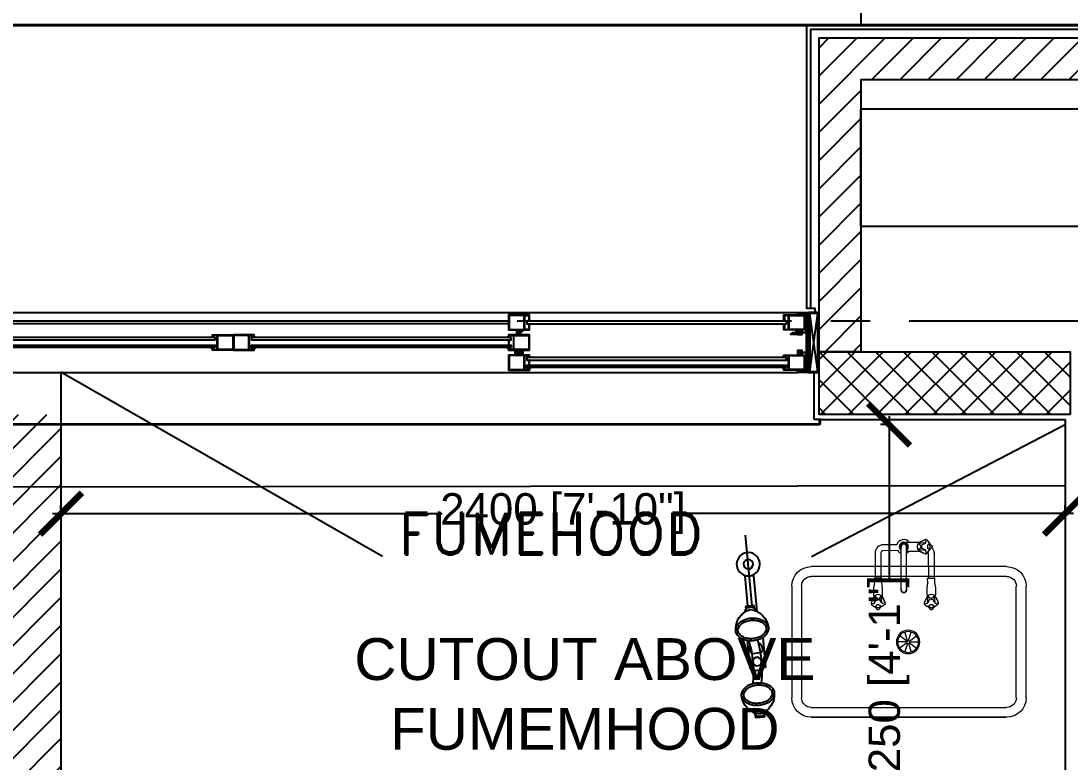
# Model space of a CAD drawing. Header units: millimetres. Extents: x -661525 to 498941, y 282148 to 1359693.
# Drawn here: x -331133 to -328626, y 452972 to 454743 of the extents above; entities that cross this region are included whole.
import ezdxf

# ---------------------------------------------------------------- set-up
doc = ezdxf.new("R2010")
doc.units = ezdxf.units.MM
doc.header["$LTSCALE"] = 2.5
doc.header["$PDMODE"] = 35
doc.header["$PDSIZE"] = 15
doc.linetypes.add('CENTER', pattern=[2, 1.25, -0.25, 0.25, -0.25])
doc.layers.get('0').update_dxf_attribs({"linetype": 'CONTINUOUS'})
doc.layers.get('DEFPOINTS').update_dxf_attribs({"linetype": 'CONTINUOUS'})
for name, color, linetype in [('A-ALU-SECTION', 11, 'CONTINUOUS'), ('A-ANNO-DIMS-100', 11, 'CONTINUOUS'), ('A-ANNO-GRID', 5, 'CENTER'), ('A-ANNO-TEXT', 7, 'CONTINUOUS'), ('A-ELEV', 8, 'CONTINUOUS'), ('A-ELEV-MEDM', 34, 'CONTINUOUS'), ('A-ELEV-THIN', 8, 'CONTINUOUS'), ('A-GLAZ', 5, 'CONTINUOUS'), ('A-WALL', 8, 'CONTINUOUS'), ('A-WALL-1', 8, 'CONTINUOUS'), ('A-WALL-125', 30, 'CONTINUOUS'), ('A-WALL-JAMB', 11, 'CONTINUOUS'), ('A-WALL-PATT-125', 8, 'CONTINUOUS'), ('A-WALL-PATT-150', 8, 'CONTINUOUS'), ('A-WALL-PLAS', 8, 'CONTINUOUS'), ('CEILING', 11, 'CONTINUOUS'), ('I-FURN', 14, 'CONTINUOUS'), ('I-SECT', 3, 'CONTINUOUS')]:
    doc.layers.add(name, color=color, linetype=linetype)
doc.layers.add('lab furniture', color=34, linetype='CONTINUOUS', lineweight=18)
doc.layers.add('Wall - Stone Hatch', color=252, linetype='CONTINUOUS', lineweight=13)
doc.styles.add('ARIAL', font='arial.ttf')
doc.styles.add('COMPLEX', font='complex.shx', dxfattribs={"width": 0.8})
doc.styles.add('ROMAND', font='ROMAND')
doc.dimstyles.new('TICK100', dxfattribs={"dimtxt": 250, "dimasz": 200, "dimexe": 150, "dimexo": 10, "dimgap": 50, "dimtad": 0, "dimdec": 0, "dimrnd": 5, "dimzin": 1, "dimdsep": 46, "dimtxsty": 'COMPLEX', "dimblk1": 'ARCHTICK', "dimblk2": 'ARCHTICK', "dimsah": 1, "dimcen": 0.09375, "dimdle": 150, "dimclrd": 11, "dimclre": 11, "dimclrt": 7, "dimadec": 0, "dimazin": 0, "dimtfac": 1, "dimtdec": 0, "dimtofl": 0, "dimtmove": 0, "dimatfit": 3, "dimldrblk": 'OPEN90', "dimfxl": 1, "dimtolj": 1, "dimtzin": 1, "dimarcsym": 0})

# ---------------------------------------------------------------- blocks, each defined once
blk = doc.blocks.new('_ARCHTICK')
at = {"color": 0, "linetype": 'ByBlock', "const_width": 0.15}
blk.add_lwpolyline([(-0.5, -0.5), (0.5, 0.5)], dxfattribs=at)
blk = doc.blocks.new('*D181')
at = {"layer": 'CEILING', "color": 8, "lineweight": -2, "transparency": 16777216}
for p, q in [((-331037.6, 453557.6), (-331037.6, 453585.9)), ((-328637.6, 453565.9), (-328637.6, 453585.9)), ((-331057.6, 453565.9), (-330126.1, 453565.9)), ((-328617.6, 453565.9), (-329549.2, 453565.9))]:
    blk.add_line(p, q, dxfattribs=at)
at = {"layer": 'DEFPOINTS', "color": 0, "transparency": 16777216}
for p in [(-331037.6, 453565.9), (-331037.6, 453557.6), (-328637.6, 453565.9)]:
    blk.add_point(p, dxfattribs=at)
at = {"layer": 'CEILING', "color": 8, "lineweight": -2, "transparency": 16777216, "xscale": 100, "yscale": 100, "zscale": 100, "rotation": 180}
blk.add_blockref('_ARCHTICK', (-331037.6, 453565.9), dxfattribs=at)
at = {"layer": 'CEILING', "color": 8, "lineweight": -2, "transparency": 16777216, "xscale": 100, "yscale": 100, "zscale": 100}
blk.add_blockref('_ARCHTICK', (-328637.6, 453565.9), dxfattribs=at)
at = {"layer": 'CEILING', "color": 1, "transparency": 16777216, "insert": (-329837.6, 453565.9), "char_height": 75, "attachment_point": 5, "style": 'ARIAL'}
blk.add_mtext('\\A1;2400 [7\'-10"]', dxfattribs=at)
blk = doc.blocks.new('*D182')
at = {"layer": 'CEILING', "color": 8, "lineweight": -2, "transparency": 16777216}
for p, q in [((-329058.3, 453798.8), (-329058.3, 453409)), ((-329055.1, 453778.8), (-329078.3, 453778.8)), ((-329058.3, 452508.8), (-329058.3, 452898.6)), ((-329055.1, 452528.8), (-329078.3, 452528.8))]:
    blk.add_line(p, q, dxfattribs=at)
at = {"layer": 'DEFPOINTS', "color": 0, "transparency": 16777216}
for p in [(-329055.1, 453778.8), (-329058.3, 452528.8), (-329055.1, 452528.8)]:
    blk.add_point(p, dxfattribs=at)
at = {"layer": 'CEILING', "color": 8, "lineweight": -2, "transparency": 16777216, "xscale": 100, "yscale": 100, "zscale": 100}
for p, rotation in [((-329058.3, 453778.8), 90), ((-329058.3, 452528.8), 270)]:
    blk.add_blockref('_ARCHTICK', p, dxfattribs=dict(at, rotation=rotation))
at = {"layer": 'CEILING', "color": 1, "transparency": 16777216, "insert": (-329058.3, 453153.8), "char_height": 75, "attachment_point": 5, "rotation": 90, "style": 'ARIAL'}
blk.add_mtext('\\A1;1250 [4\'-1"]', dxfattribs=at)

msp = doc.modelspace()

# ---------------------------------------------------------------- hatches: boundary and pattern name
at = {"layer": 'A-WALL-PATT-125'}
h = msp.add_hatch(dxfattribs=at)
h.set_pattern_fill('ANSI31', color=254, scale=15, angle=360, style=0)
h.set_pattern_definition([(45, (255900.177, -437222.61), (-33.6759605, 33.6759605), [])])
h.paths.add_polyline_path([(-329225.6, 453952.8), (-329225.6, 454702.8), (-328025.6, 454702.8), (-328025.6, 454252.8), (-328125.6, 454252.8), (-328125.6, 454602.8), (-329125.6, 454602.8), (-329125.6, 453952.8)])
at = {"layer": 'A-WALL-PATT-150'}
h = msp.add_hatch(dxfattribs=at)
h.set_pattern_fill('ANSI37', color=254, scale=15, angle=360, style=0)
h.set_pattern_definition([(45, (2e-09, -328214.335), (-33.6759605, 33.6759605), []), (135, (2e-09, -328214.335), (-33.6759605, -33.6759605), [])])
h.paths.add_polyline_path([(-328625.6, 453802.8), (-329225.6, 453802.8), (-329225.6, 453952.8), (-328625.6, 453952.8)])
at = {"layer": 'CEILING', "transparency": 33554607}
h = msp.add_hatch(dxfattribs=at)
h.set_pattern_fill('ANSI31', color=254, scale=15)
h.set_pattern_definition([(45, (-687355.53, 1038021.126), (-33.6759605, 33.6759605), [])])
h.paths.add_polyline_path([(-336550.6, 450295.8), (-336550.6, 449878.8), (-336100.6, 449878.8), (-336100.6, 450295.8)])
h.paths.add_polyline_path([(-336191, 450200.1), (-336191, 450111.1), (-336189.6, 450111.1), (-336189.6, 450127.9)], flags=16)
h.paths.add_polyline_path([(-336428, 450168.2), (-336296.3, 450168.2), (-336243.7, 450155), (-336296.3, 450155), (-336296.3, 450036.5), (-336428, 450036.5)], flags=16)
h.paths.add_polyline_path([(-336425.3, 450127.9), (-336416.2, 450127.9), (-336416.2, 450076.8), (-336425.3, 450076.8)], flags=0)
h.paths.add_polyline_path([(-336305, 450161.7), (-336296.4, 450200.1), (-336296.4, 450155), (-336300.8, 450155), (-336300.8, 450042.9), (-336305, 450042.9), (-336305, 450049.6)], flags=16)
h.paths.add_polyline_path([(-336180.5, 450127.9), (-336180.5, 450119.1), (-336189.6, 450119.1), (-336189.6, 450127.9)], flags=16)
h.paths.add_polyline_path([(-336550.6, 450295.8), (-336651.6, 450295.8), (-337251.6, 450295.8), (-337851.6, 450295.8), (-338451.6, 450295.8), (-339051.6, 450295.8), (-339651.6, 450295.8), (-340100.6, 450295.8), (-340100.6, 449878.8), (-339465.6, 449878.8), (-337689.6, 449878.8), (-336550.6, 449878.8)])
h.paths.add_polyline_path([(-340100.6, 450295.8), (-340251.6, 450295.8), (-340251.6, 450895.8), (-340251.6, 451495.8), (-340251.6, 452095.8), (-340251.6, 452695.8), (-340251.6, 453295.8), (-340100.6, 453295.8), (-340100.6, 453633.8), (-340465.6, 453633.8), (-340465.6, 449878.8), (-340100.6, 449878.8)])
h.paths.add_polyline_path([(-329837.6, 452528.8), (-331025.6, 452528.8), (-331025.6, 452078.8), (-329937.6, 452078.8, -0.414214), (-329837.6, 452178.8)])
h.paths.add_polyline_path([(-328637.6, 452528.8), (-329837.6, 452528.8), (-329837.6, 452178.8, -0.414214), (-329737.6, 452078.8), (-328637.6, 452078.8)])
h.paths.add_polyline_path([(-328637.6, 452078.8), (-329737.6, 452078.8, -0.414214), (-329837.6, 451978.8), (-329837.6, 450428.8, -0.414214), (-329737.6, 450328.8), (-328637.6, 450328.8)])
h.paths.add_polyline_path([(-328637.6, 450328.8), (-329737.6, 450328.8, -0.414214), (-329837.6, 450228.8), (-329837.6, 449878.8), (-328637.6, 449878.8)])
h.paths.add_polyline_path([(-329837.6, 450228.8, -0.414214), (-329937.6, 450328.8), (-331025.6, 450328.8), (-331025.6, 449878.8), (-329837.6, 449878.8)])
h.paths.add_polyline_path([(-332100.6, 450295.8), (-332451.6, 450295.8), (-332550.6, 450295.8), (-332550.6, 449878.8), (-332100.6, 449878.8)])
h.paths.add_polyline_path([(-332550.6, 450295.8), (-332820.7, 450295.8), (-332820.7, 449962.7), (-334384.9, 449962.7), (-334384.9, 450295.8), (-334851.6, 450295.8), (-335451.6, 450295.8), (-336051.6, 450295.8), (-336100.6, 450295.8), (-336100.6, 449878.8), (-332550.6, 449878.8)])
h.paths.add_polyline_path([(-334993.3, 450200.1), (-334993.3, 450111.1), (-334991.9, 450111.1), (-334991.9, 450127.9)], flags=16)
h.paths.add_polyline_path([(-335098.6, 450168.2), (-335046, 450155), (-335098.6, 450155), (-335098.6, 450036.5), (-335230.3, 450036.5), (-335230.3, 450168.2)], flags=16)
h.paths.add_polyline_path([(-335098.7, 450200.1), (-335098.7, 450155), (-335103.1, 450155), (-335103.1, 450042.9), (-335107.3, 450042.9), (-335107.3, 450049.6), (-335107.3, 450161.7)], flags=16)
h.paths.add_polyline_path([(-335218.5, 450076.8), (-335227.7, 450076.8), (-335227.7, 450127.9), (-335218.5, 450127.9)], flags=0)
h.paths.add_polyline_path([(-338010.2, 453408.8, -0.414214), (-338085.2, 453333.8), (-337851.6, 453295.8), (-337251.6, 453295.8), (-336651.6, 453295.8), (-336550.6, 453295.8), (-336558.9, 453416.8, -1), (-336708.9, 453416.8, -1), (-336558.9, 453416.8), (-336551, 453641.8), (-336638.4, 453641.8), (-336638.4, 453773.8), (-337255.6, 453773.8), (-340013.7, 453802.7), (-340013.7, 453633.8), (-340100.6, 453633.8), (-340100.6, 453295.8), (-339651.6, 453295.8), (-339051.6, 453295.8), (-338451.6, 453295.8), (-338085.2, 453333.8, -0.414214), (-338160.2, 453408.8, -1)])
h.paths.add_polyline_path([(-336100.6, 453641.8), (-336550.6, 453641.8), (-336550.6, 453295.8), (-336100.6, 453295.8)])
h.paths.add_polyline_path([(-336013.6, 453802.8), (-336013.6, 453641.8), (-336100.6, 453641.8), (-336100.6, 453295.8), (-336051.6, 453295.8), (-335451.6, 453295.8), (-334851.6, 453295.8), (-334251.6, 453295.8), (-333651.6, 453295.8), (-333051.6, 453295.8), (-332550.6, 453295.8), (-332550.6, 453640.8), (-332625.9, 453640.8), (-332637.6, 453640.8), (-332637.6, 453802.8)])
h.paths.add_polyline_path([(-335415.2, 453473.8), (-335415.2, 453769.9), (-333850.9, 453769.9), (-333850.9, 453433.4), (-335390.8, 453433.4, -1.118362), (-335539, 453416.8, -0.640795)], flags=16)
h.paths.add_polyline_path([(-332100.6, 453640.8), (-332550.6, 453640.8), (-332550.6, 453295.8), (-332451.6, 453295.8), (-332100.6, 453295.8)])
h.paths.add_polyline_path([(-331037.6, 453802.8), (-332013.6, 453802.8), (-332013.6, 453640.8), (-332100.6, 453640.8), (-332100.6, 453295.8), (-331851.6, 453295.8), (-331251.6, 453295.8), (-331251.6, 452695.8), (-331251.6, 452095.8), (-331251.6, 451495.8), (-331251.6, 450895.8), (-331251.6, 450295.8), (-331851.6, 450295.8), (-332100.6, 450295.8), (-332100.6, 449878.8), (-331037.6, 449878.8), (-331037.6, 452528.8)])
h.paths.add_polyline_path([(-329837.6, 451978.8, -0.414214), (-329937.6, 452078.8), (-331025.6, 452078.8), (-331025.6, 450328.8), (-329937.6, 450328.8, -0.414214), (-329837.6, 450428.8)])
h.paths.add_polyline_path([(-338096.3, 453490.2), (-338096.3, 453702.5), (-338250.8, 453702.5), (-338250.8, 453490.2)], flags=24)
h.paths.add_polyline_path([(-335371.9, 453418), (-333868.2, 453418), (-333868.2, 453823.6), (-335371.9, 453823.6)], flags=9)
h.paths.add_polyline_path([(-331253.2, 451755.8), (-331035.2, 451755.8), (-331035.2, 451910.4), (-331253.2, 451910.4)], flags=9)
h.paths.add_polyline_path([(-330540.2, 450534.3), (-330322.2, 450534.3), (-330322.2, 450688.9), (-330540.2, 450688.9)], flags=24)
h.paths.add_polyline_path([(-329444.2, 452199.5), (-329444.2, 452411.8), (-329598.8, 452411.8), (-329598.8, 452199.5)], flags=24)
h.paths.add_polyline_path([(-329443.6, 451150.2), (-329443.6, 451257.6), (-329598.1, 451257.6), (-329598.1, 451150.2)], flags=24)
h.paths.add_polyline_path([(-329346.2, 450534.3), (-329128.2, 450534.3), (-329128.2, 450688.9), (-329346.2, 450688.9)], flags=24)
h.paths.add_polyline_path([(-329444.2, 449999.5), (-329444.2, 450211.8), (-329598.8, 450211.8), (-329598.8, 449999.5)], flags=24)
h.paths.add_polyline_path([(-338095.6, 450033.7), (-338095.6, 450141.1), (-338250.2, 450141.1), (-338250.2, 450033.7)], flags=24)
h.paths.add_polyline_path([(-340467.2, 451755.8), (-340249.2, 451755.8), (-340249.2, 451910.4), (-340467.2, 451910.4)], flags=9)
at = {"layer": 'Wall - Stone Hatch'}
h = msp.add_hatch(dxfattribs=at)
h.set_pattern_fill('ANSI36', color=254, scale=0.8, angle=90, style=0)
h.set_pattern_definition([(135, (-1048477.947, -2726277.1523), (-4.9391408666, 1.3470384182), [6.35, -1.27, 0, -1.27])])
h.paths.add_polyline_path([(-329247.6, 454043.8), (-329247.6, 453905.8), (-329228.6, 453905.8), (-329228.6, 454043.8)], flags=16)
h.paths.add_polyline_path([(-329250.6, 454046.8), (-329250.6, 453902.8), (-329225.6, 453902.8), (-329225.6, 454046.8)])

# ---------------------------------------------------------------- linework, layer by layer
at = {"color": 254, "linetype": 'ByBlock'}
for p, q in [((-329385.6, 453345.4), (-329401.1, 453514.6)), ((-329402.4, 453416.3), (-329381.9, 453418.1)), ((-329395.9, 453344.5), (-329402.4, 453416.3)), ((-329381.9, 453418.1), (-329374.1, 453332)), ((-329380.5, 453345.9), (-329401, 453344)), ((-329379.9, 453339.1), (-329380.5, 453345.9)), ((-329401, 453344), (-329400.4, 453337.2)), ((-329390.5, 453195.1), (-329396.7, 453262.3)), ((-329360.1, 453269.6), (-329353.6, 453198.4)), ((-329386.4, 453231.6), (-329365.9, 453233.5)), ((-329382.8, 453195.8), (-329390.5, 453195.1)), ((-329353.6, 453198.4), (-329362.3, 453197.6)), ((-329382.7, 453190.6), (-329362.2, 453192.5)), ((-329376.7, 453077.4), (-329377.3, 453084.2)), ((-329356.2, 453079.3), (-329376.7, 453077.4)), ((-329356.8, 453086.1), (-329356.2, 453079.3))]:
    msp.add_line(p, q, dxfattribs=at)
at = {"color": 254, "linetype": 'ByBlock', "extrusion": (0, 0, -1)}
for centre, major_axis, start_param, end_param in [((-329394.7, 453444.9), (-18.8, 20.5), 1.570795, 7.85398), ((-329394.7, 453444.9), (-7.65, 8.35), 1.570797298100033, 7.85398260527962), ((-329376, 453289.8), (-33, 36), 5.364691, 6.734164), ((-329393.4, 453331.8), (-5.95, 6.49), 5.363466, 5.824853), ((-329391.5, 453331.1), (-7.34, 8.01), 5.824846, 6.239637), ((-329390.2, 453329.7), (-8.6, 9.38), 6.239653, 6.601973), ((-329389.2, 453327.6), (-10.2, 11.1), 0.318779, 0.651076), ((-329389.2, 453327.6), (-10.2, 11.1), 0.651088, 0.983385), ((-329395.3, 453288), (-33, 36), 0.851183, 2.220656), ((-329388.6, 453329.9), (-8.6, 9.38), 0.983373, 1.345693), ((-329387.6, 453331.4), (-7.34, 8.01), 1.345701, 1.760492), ((-329385.8, 453332.5), (-5.95, 6.49), 1.760489, 2.221877), ((-329405.6, 453287.1), (-12.9, 14.1), 5.363474, 5.902023), ((-329395.5, 453282.3), (-20.5, 22.3), 5.90202, 6.328058), ((-329395.5, 453282.3), (-17, 18.5), 5.902018, 6.328055), ((-329388.4, 453273.8), (-27.9, 30.5), 0.044872, 0.371435), ((-329388.4, 453273.8), (-24.5, 26.7), 0.044871, 0.371435), ((-329383, 453260), (-38, 41.5), 0.371434, 0.65108), ((-329383, 453260), (-34.5, 37.7), 0.371421, 0.651067), ((-329383, 453260), (-38, 41.5), 0.651082, 0.930727), ((-329383, 453260), (-34.5, 37.7), 0.651074, 0.930719), ((-329380.2, 453274.6), (-24.5, 26.7), 0.930735, 1.257299), ((-329380.2, 453274.6), (-27.9, 30.5), 0.930728, 1.257292), ((-329374.8, 453284.2), (-17, 18.5), 1.257289, 1.683326), ((-329374.8, 453284.2), (-20.5, 22.3), 1.25729, 1.683328), ((-329365.8, 453290.8), (-9.5, 10.3), 1.683327, 2.221877), ((-329365.8, 453290.8), (-12.9, 14.1), 1.683329, 2.221879), ((-329405.6, 453287.1), (-12.9, 14.1), 4.824921, 5.36347), ((-329396.5, 453293.7), (-20.5, 22.3), 4.398881, 4.824919), ((-329405.6, 453287.1), (-9.5, 10.3), 5.363468, 5.902018), ((-329405.6, 453287.1), (-9.5, 10.3), 4.824918, 5.363468), ((-329396.5, 453293.7), (-17, 18.5), 4.398882, 4.82492), ((-329391.1, 453303.3), (-24.5, 26.7), 4.072311, 4.398875), ((-329388.3, 453317.9), (-34.5, 37.7), 3.513023, 3.792668), ((-329382.9, 453304.1), (-24.5, 26.7), 3.186464, 3.513028), ((-329382.9, 453304.1), (-27.9, 30.5), 3.186463, 3.513026), ((-329375.8, 453295.6), (-17, 18.5), 2.760427, 3.186465), ((-329375.8, 453295.6), (-20.5, 22.3), 2.760426, 3.186463), ((-329365.8, 453290.8), (-9.5, 10.3), 2.221869, 2.760419), ((-329365.8, 453290.8), (-12.9, 14.1), 2.221877, 2.760426), ((-329391.1, 453303.3), (-27.9, 30.5), 4.072319, 4.398882), ((-329388.3, 453317.9), (-38, 41.5), 3.792666, 4.072311), ((-329388.3, 453317.9), (-34.5, 37.7), 3.792678, 4.072324), ((-329642.3, 453187.6), (-175.4, 191.4), 2.022399, 2.421354), ((-329376.3, 453242.9), (-10.4, 11.4), 4.592533, 5.906518), ((-329388.3, 453317.9), (-38, 41.5), 3.513034, 3.792679), ((-329621.8, 453189.5), (-175.4, 191.4), 2.022399, 2.421354), ((-329376.3, 453242.9), (-10.4, 11.4), 1.07652, 3.120709), ((-329373.5, 453212.1), (-6.96, 7.59), 1.570797, 7.853982), ((-329381.4, 453127.7), (-20.5, 22.3), 5.902018, 6.328056), ((-329381.4, 453127.7), (-17, 18.5), 5.90202, 6.328058), ((-329374.3, 453119.2), (-27.9, 30.5), 0.04487, 0.371433), ((-329374.3, 453119.2), (-24.5, 26.7), 0.044872, 0.371435), ((-329368.9, 453105.4), (-38, 41.5), 0.371424, 0.65107), ((-329368.9, 453105.4), (-34.5, 37.7), 0.371438, 0.651084), ((-329368.9, 453105.4), (-38, 41.5), 0.651072, 0.930718), ((-329368.9, 453105.4), (-34.5, 37.7), 0.651077, 0.930722), ((-329366.1, 453120), (-24.5, 26.7), 0.930721, 1.257285), ((-329366.1, 453120), (-27.9, 30.5), 0.930728, 1.257292), ((-329360.7, 453129.6), (-17, 18.5), 1.257288, 1.683326), ((-329360.7, 453129.6), (-20.5, 22.3), 1.257291, 1.683328), ((-329351.7, 453136.2), (-12.9, 14.1), 1.683327, 2.221876), ((-329391.5, 453132.5), (-12.9, 14.1), 5.363471, 5.902021), ((-329361.9, 453135.3), (-33, 36), 3.992775, 5.362248), ((-329391.5, 453132.5), (-12.9, 14.1), 4.824916, 5.363465), ((-329382.4, 453139.1), (-20.5, 22.3), 4.398884, 4.824922), ((-329391.5, 453132.5), (-9.5, 10.3), 5.363476, 5.902026), ((-329391.5, 453132.5), (-9.5, 10.3), 4.824925, 5.363474), ((-329382.4, 453139.1), (-17, 18.5), 4.398882, 4.82492), ((-329381.2, 453133.5), (-33, 36), 2.223098, 3.592571), ((-329368.8, 453149.5), (-24.5, 26.7), 3.186465, 3.513029), ((-329361.7, 453141), (-17, 18.5), 2.760424, 3.186461), ((-329361.7, 453141), (-20.5, 22.3), 2.760425, 3.186463), ((-329351.7, 453136.2), (-9.5, 10.3), 1.68333, 2.221879), ((-329351.7, 453136.2), (-9.5, 10.3), 2.221878, 2.760427), ((-329351.7, 453136.2), (-12.9, 14.1), 2.221874, 2.760423), ((-329377, 453148.7), (-27.9, 30.5), 4.072318, 4.398882), ((-329377, 453148.7), (-24.5, 26.7), 4.072321, 4.398885), ((-329374.2, 453163.3), (-38, 41.5), 3.792684, 4.072329), ((-329374.2, 453163.3), (-34.5, 37.7), 3.792678, 4.072324), ((-329374.2, 453163.3), (-34.5, 37.7), 3.513024, 3.79267), ((-329374.2, 453163.3), (-38, 41.5), 3.513035, 3.79268), ((-329368.8, 453149.5), (-27.9, 30.5), 3.186465, 3.513028), ((-329371.4, 453090.8), (-5.95, 6.49), 4.90208, 5.363468), ((-329369.7, 453091.9), (-7.34, 8.01), 4.487289, 4.90208), ((-329368.6, 453093.4), (-8.6, 9.38), 4.124965, 4.487286), ((-329368.1, 453095.7), (-10.2, 11.1), 3.792683, 4.12498), ((-329368.1, 453095.7), (-10.2, 11.1), 3.460372, 3.792669), ((-329367.1, 453093.6), (-8.6, 9.38), 3.098054, 3.460374), ((-329365.8, 453092.2), (-7.34, 8.01), 2.683259, 3.09805), ((-329363.8, 453091.5), (-5.95, 6.49), 2.221883, 2.68327)]:
    msp.add_ellipse(centre, major_axis=major_axis, ratio=0.999997, start_param=start_param, end_param=end_param, dxfattribs=at)
at = {"layer": 'A-ALU-SECTION', "color": 254}
for points in [[(-329917.6, 454018.5), (-329919, 454018.5), (-329919, 454006.2), (-329929, 454006.2), (-329929, 454039.4), (-329919, 454039.4), (-329919, 454027.1), (-329917.6, 454027.1), (-329917.6, 454040.8), (-329967.6, 454040.8), (-329967.6, 454004.8), (-329917.6, 454004.8), (-329917.6, 454018.5)], [(-329930.4, 454039.4), (-329966.2, 454039.4), (-329966.2, 454006.2), (-329930.4, 454006.2), (-329930.4, 454039.4)], [(-329309.6, 454018.5), (-329308.2, 454018.5), (-329308.2, 454006.2), (-329298.2, 454006.2), (-329298.2, 454039.4), (-329308.2, 454039.4), (-329308.2, 454027.1), (-329309.6, 454027.1), (-329309.6, 454040.8), (-329259.6, 454040.8), (-329259.6, 454004.8), (-329278.4, 454004.8), (-329278.4, 453993.8), (-329281.6, 453993.8), (-329281.6, 453995.6), (-329280.2, 453995.6), (-329280.2, 453996.8), (-329284.6, 453996.8), (-329284.6, 453995.6), (-329283.6, 453995.6), (-329283.6, 453993.8), (-329286.4, 453993.8), (-329286.4, 453996.8), (-329288.1, 453996.8), (-329290.1, 453993.8), (-329293.3, 453993.8), (-329293.3, 453995.6), (-329291.1, 453995.6), (-329289.1, 453998.6), (-329280.2, 453998.6), (-329280.2, 454004.8), (-329309.6, 454004.8), (-329309.6, 454018.5)], [(-329296.8, 454039.4), (-329261, 454039.4), (-329261, 454006.2), (-329296.8, 454006.2), (-329296.8, 454039.4)], [(-329967.6, 453988.1), (-329966.2, 453988.1), (-329966.2, 453991.4), (-329956.2, 453991.4), (-329956.2, 453958.2), (-329966.2, 453958.2), (-329966.2, 453961.4), (-329967.6, 453961.4), (-329967.6, 453956.8), (-329934.4, 453956.8), (-329934.4, 453950.6), (-329943.2, 453950.6), (-329945.2, 453947.6), (-329947.5, 453947.6), (-329947.5, 453945.8), (-329944.2, 453945.8), (-329942.2, 453948.8), (-329940.6, 453948.8), (-329940.6, 453945.8), (-329937.8, 453945.8), (-329937.8, 453947.6), (-329938.8, 453947.6), (-329938.8, 453948.8), (-329934.4, 453948.8), (-329934.4, 453947.6), (-329935.8, 453947.6), (-329935.8, 453945.8), (-329932.6, 453945.8), (-329932.6, 453956.8), (-329917.6, 453956.8), (-329917.6, 453992.8), (-329947, 453992.8), (-329947, 453999), (-329938.2, 453999), (-329936.2, 454002), (-329933.9, 454002), (-329933.9, 454003.8), (-329937.2, 454003.8), (-329939.2, 454000.8), (-329940.8, 454000.8), (-329940.8, 454003.8), (-329943.6, 454003.8), (-329943.6, 454002), (-329942.6, 454002), (-329942.6, 454000.8), (-329947, 454000.8), (-329947, 454002), (-329945.6, 454002), (-329945.6, 454003.8), (-329948.8, 454003.8), (-329948.8, 453992.8), (-329967.6, 453992.8), (-329967.6, 453988.1)], [(-330675.6, 453961.5), (-330674.2, 453961.5), (-330674.2, 453958.2), (-330664.2, 453958.2), (-330664.2, 453991.4), (-330674.2, 453991.4), (-330674.2, 453988.1), (-330675.6, 453988.1), (-330675.6, 453992.8), (-330625.6, 453992.8), (-330625.6, 453956.8), (-330675.6, 453956.8), (-330675.6, 453961.5)], [(-330662.8, 453991.4), (-330627, 453991.4), (-330627, 453958.2), (-330662.8, 453958.2), (-330662.8, 453991.4)], [(-330575.6, 453961.5), (-330577, 453961.5), (-330577, 453958.2), (-330587, 453958.2), (-330587, 453991.4), (-330577, 453991.4), (-330577, 453988.1), (-330575.6, 453988.1), (-330575.6, 453992.8), (-330625.6, 453992.8), (-330625.6, 453956.8), (-330575.6, 453956.8), (-330575.6, 453961.5)], [(-330588.4, 453991.4), (-330624.2, 453991.4), (-330624.2, 453958.2), (-330588.4, 453958.2), (-330588.4, 453991.4)], [(-329954.8, 453991.4), (-329919, 453991.4), (-329919, 453958.2), (-329954.8, 453958.2), (-329954.8, 453991.4)], [(-329917.6, 453913.5), (-329919, 453913.5), (-329919, 453910.2), (-329929, 453910.2), (-329929, 453943.4), (-329919, 453943.4), (-329919, 453940.1), (-329917.6, 453940.1), (-329917.6, 453944.8), (-329950.9, 453944.8), (-329950.9, 453951), (-329942.1, 453951), (-329940.1, 453954), (-329937.8, 453954), (-329937.8, 453955.8), (-329941.1, 453955.8), (-329943.1, 453952.8), (-329944.7, 453952.8), (-329944.7, 453955.8), (-329947.5, 453955.8), (-329947.5, 453954), (-329946.5, 453954), (-329946.5, 453952.8), (-329950.9, 453952.8), (-329950.9, 453954), (-329949.5, 453954), (-329949.5, 453955.8), (-329952.7, 453955.8), (-329952.7, 453944.8), (-329967.6, 453944.8), (-329967.6, 453908.8), (-329917.6, 453908.8), (-329917.6, 453913.5)], [(-329917.6, 453913.5), (-329919, 453913.5), (-329919, 453910.2), (-329929, 453910.2), (-329929, 453943.4), (-329919, 453943.4), (-329919, 453940.1), (-329917.6, 453940.1), (-329917.6, 453944.8), (-329967.6, 453944.8), (-329967.6, 453908.8), (-329917.6, 453908.8), (-329917.6, 453913.5)], [(-329930.4, 453943.4), (-329966.2, 453943.4), (-329966.2, 453910.2), (-329930.4, 453910.2), (-329930.4, 453943.4)], [(-329309.6, 453913.5), (-329308.2, 453913.5), (-329308.2, 453910.2), (-329298.2, 453910.2), (-329298.2, 453943.4), (-329308.2, 453943.4), (-329308.2, 453940.1), (-329309.6, 453940.1), (-329309.6, 453944.8), (-329259.6, 453944.8), (-329259.6, 453908.8), (-329309.6, 453908.8), (-329309.6, 453913.5)], [(-329296.8, 453943.4), (-329261, 453943.4), (-329261, 453910.2), (-329296.8, 453910.2), (-329296.8, 453943.4)]]:
    msp.add_lwpolyline(points, dxfattribs=at)
for points in [[(-329303.4, 454025.8), (-329923.9, 454025.8), (-329923.9, 454019.8), (-329303.4, 454019.8)], [(-329967.6, 453968.8), (-329966.2, 453968.8), (-329966.2, 453980.8), (-329967.6, 453980.8)], [(-329919, 453920.8), (-329917.6, 453920.8), (-329917.6, 453932.8), (-329919, 453932.8)]]:
    msp.add_lwpolyline(points, close=True, dxfattribs=at)
at = {"layer": 'A-ANNO-DIMS-100', "color": 254}
msp.add_lwpolyline([(-327559.3, 440920.5), (-326225.6, 440920.5), (-317766.3, 440920.5), (-317766.3, 455732.8), (-329125.6, 455732.8), (-329125.6, 454732.8), (-318770.6, 454732.8), (-318770.6, 442866.2), (-328155.6, 440788.5)], dxfattribs=at)
at = {"layer": 'A-ANNO-GRID', "color": 252, "ltscale": 150}
msp.add_line((-399510, 454026.8), (-318617.7, 454026.8), dxfattribs=at)
at = {"layer": 'A-ELEV', "color": 254}
msp.add_line((-343995.6, 454732.8), (-320655.6, 454732.8), dxfattribs=at)
at = {"layer": 'A-ELEV'}
msp.add_line((-343993, 454734.8), (-320653, 454734.8), dxfattribs=at)
at = {"layer": 'A-ELEV', "color": 254}
msp.add_lwpolyline([(-329225.6, 453790.8), (-329225.6, 453777.8), (-332013.6, 453777.8)], dxfattribs=at)
at = {"layer": 'A-ELEV'}
msp.add_lwpolyline([(-329223, 453792.8), (-329223, 453779.8), (-332011, 453779.8)], dxfattribs=at)
at = {"layer": 'A-ELEV-MEDM', "color": 254}
for centre, start, end in [((-329921, 454025.8), 359.7081, 180.2928), ((-329918.3, 454025.8), 359.1234, 180.8775), ((-329915.7, 454025.8), 359.1234, 180.8775), ((-329311.6, 454025.8), 359.1225, 180.8766), ((-329308.9, 454025.8), 359.1225, 180.8766), ((-329306.3, 454025.8), 359.7072, 180.2919), ((-329921, 454019.8), 179.7072, 0.2919), ((-329918.3, 454019.8), 179.1225, 0.8766), ((-329915.7, 454019.8), 179.1225, 0.8766), ((-329311.6, 454019.8), 179.1234, 0.8775), ((-329308.9, 454019.8), 179.1234, 0.8775), ((-329306.3, 454019.8), 179.7081, 0.2928), ((-330677.6, 453986.8), 359.1234, 180.8775), ((-330674.9, 453986.8), 359.1234, 180.8775), ((-330672.3, 453986.8), 359.7081, 180.2928), ((-330579, 453986.8), 359.7072, 180.2919), ((-330576.3, 453986.8), 359.1225, 180.8766), ((-330573.7, 453986.8), 359.1225, 180.8766), ((-329969.6, 453986.8), 359.1234, 180.8775), ((-329966.9, 453986.8), 359.1234, 180.8775), ((-329964.3, 453986.8), 359.7081, 180.2928), ((-330677.6, 453962.8), 179.1234, 0.8775), ((-330674.9, 453962.8), 179.1234, 0.8775), ((-330672.3, 453962.8), 179.7081, 0.2928), ((-330579, 453962.8), 179.7072, 0.2919), ((-330576.3, 453962.8), 179.1225, 0.8766), ((-330573.7, 453962.8), 179.1225, 0.8766), ((-329969.6, 453962.8), 179.1234, 0.8775), ((-329966.9, 453962.8), 179.1234, 0.8775), ((-329964.3, 453962.8), 179.7081, 0.2928), ((-329921, 453938.8), 359.7072, 180.2919), ((-329918.3, 453938.8), 359.1225, 180.8766), ((-329915.7, 453938.8), 359.1225, 180.8766), ((-329311.6, 453938.8), 359.1234, 180.8775), ((-329308.9, 453938.8), 359.1234, 180.8775), ((-329306.3, 453938.8), 359.7081, 180.2928), ((-329921, 453914.8), 179.7072, 0.2919), ((-329918.3, 453914.8), 179.1225, 0.8766), ((-329915.7, 453914.8), 179.1225, 0.8766), ((-329311.6, 453914.8), 179.1234, 0.8775), ((-329308.9, 453914.8), 179.1234, 0.8775), ((-329306.3, 453914.8), 179.7081, 0.2928)]:
    msp.add_arc(centre, 1.34, start, end, dxfattribs=at)
at = {"layer": 'A-ELEV-THIN', "color": 254}
for p, q in [((-331974.6, 454046.8), (-329276.6, 454046.8)), ((-329967.6, 454025.8), (-331283.6, 454025.8)), ((-329247.6, 453905.8), (-329228.6, 454043.8)), ((-329228.6, 453905.8), (-329247.6, 454043.8)), ((-329967.6, 454019.8), (-331283.6, 454019.8)), ((-331974.6, 453902.8), (-329276.6, 453902.8))]:
    msp.add_line(p, q, dxfattribs=at)
at = {"layer": 'A-GLAZ', "color": 254}
for points in [[(-330669.4, 453986.8), (-331289.9, 453986.8), (-331289.9, 453980.8), (-330669.4, 453980.8)], [(-329961.4, 453986.8), (-330581.9, 453986.8), (-330581.9, 453980.8), (-329961.4, 453980.8)], [(-330669.4, 453962.8), (-331289.9, 453962.8), (-331289.9, 453968.8), (-330669.4, 453968.8)], [(-329961.4, 453962.8), (-330581.9, 453962.8), (-330581.9, 453968.8), (-329961.4, 453968.8)], [(-329303.4, 453938.8), (-329923.9, 453938.8), (-329923.9, 453932.8), (-329303.4, 453932.8)], [(-329303.4, 453914.8), (-329923.9, 453914.8), (-329923.9, 453920.8), (-329303.4, 453920.8)]]:
    msp.add_lwpolyline(points, close=True, dxfattribs=at)
at = {"layer": 'A-WALL', "color": 254}
msp.add_lwpolyline([(-329225.6, 453952.8), (-329225.6, 454702.8), (-328025.6, 454702.8), (-328025.6, 454252.8), (-328125.6, 454252.8), (-328125.6, 454602.8), (-329125.6, 454602.8), (-329125.6, 453952.8), (-329225.6, 453952.8)], dxfattribs=at)
at = {"layer": 'A-WALL-1', "color": 254}
msp.add_lwpolyline([(-328625.6, 453802.8), (-329225.6, 453802.8), (-329225.6, 453952.8), (-328625.6, 453952.8), (-328625.6, 453802.8)], dxfattribs=at)
at = {"layer": 'A-WALL-125', "color": 254}
for p, q in [((-329125.6, 454252.8), (-329125.6, 454532.8)), ((-328576.2, 454532.8), (-329125.6, 454532.8)), ((-329125.6, 454252.8), (-328576.2, 454252.8))]:
    msp.add_line(p, q, dxfattribs=at)
at = {"layer": 'A-WALL-JAMB', "color": 254}
msp.add_lwpolyline([(-329250.6, 454046.8), (-329250.6, 453902.8), (-329225.6, 453902.8), (-329225.6, 454046.8), (-329250.6, 454046.8)], dxfattribs=at)
msp.add_lwpolyline([(-329247.6, 454043.8), (-329247.6, 453905.8), (-329228.6, 453905.8), (-329228.6, 454043.8)], close=True, dxfattribs=at)
at = {"layer": 'A-WALL-PLAS', "color": 254}
for p, q in [((-329237.6, 453790.8), (-329237.6, 453902.8)), ((-329225.6, 453790.8), (-329237.6, 453790.8)), ((-329225.6, 453790.8), (-328637.6, 453790.8)), ((-328637.6, 453790.8), (-328637.6, 452852.8))]:
    msp.add_line(p, q, dxfattribs=at)
for points in [[(-328005.6, 454056.8), (-327995.6, 454056.8), (-327995.6, 454732.8), (-329255.6, 454732.8), (-329255.6, 454056.8), (-329245.6, 454056.8)], [(-328015.6, 454046.8), (-328015.6, 454056.8), (-328005.6, 454056.8), (-328005.6, 454722.8), (-329245.6, 454722.8), (-329245.6, 454056.8), (-329235.6, 454056.8), (-329235.6, 454046.8)]]:
    msp.add_lwpolyline(points, dxfattribs=at)
at = {"layer": 'CEILING'}
msp.add_line((-331037.6, 453903.8), (-331037.6, 452528.8), dxfattribs=at)
at = {"layer": 'CEILING', "color": 8}
for p, q in [((-330268.9, 453463.4), (-331037.6, 453903.8)), ((-329243.3, 453463.4), (-328637.6, 453778.8))]:
    msp.add_line(p, q, dxfattribs=at)
at = {"layer": 'I-FURN', "color": 254}
msp.add_line((-336013.6, 453623.8), (-328637.6, 453632.8), dxfattribs=at)
at = {"layer": 'I-SECT', "color": 254}
msp.add_lwpolyline([(-329255.6, 453999.8), (-329255.6, 454044.8), (-329266.6, 454044.8), (-329266.6, 454040.8), (-329270.6, 454040.8), (-329270.6, 454042.8), (-329268.6, 454042.8), (-329268.6, 454044.8), (-329274.6, 454044.8), (-329274.6, 454042.8), (-329272.6, 454042.8), (-329272.6, 454040.8), (-329276.6, 454040.8), (-329276.6, 454046.8), (-329250.6, 454046.8), (-329250.6, 454044.8), (-329253.6, 454044.8), (-329253.6, 453999.8), (-329250.6, 453999.8), (-329250.6, 453997.8), (-329253.6, 453997.8), (-329253.6, 453951.8), (-329250.6, 453951.8), (-329250.6, 453949.8), (-329253.6, 453949.8), (-329253.6, 453904.8), (-329250.6, 453904.8), (-329250.6, 453902.8), (-329276.6, 453902.8), (-329276.6, 453908.8), (-329272.6, 453908.8), (-329272.6, 453906.8), (-329274.6, 453906.8), (-329274.6, 453904.8), (-329268.6, 453904.8), (-329268.6, 453906.8), (-329270.6, 453906.8), (-329270.6, 453908.8), (-329266.6, 453908.8), (-329266.6, 453904.8), (-329255.6, 453904.8), (-329255.6, 453949.8), (-329266.6, 453949.8), (-329266.6, 453944.8), (-329270.6, 453944.8), (-329270.6, 453946.8), (-329268.6, 453946.8), (-329268.6, 453949.8), (-329274.6, 453949.8), (-329274.6, 453946.8), (-329272.6, 453946.8), (-329272.6, 453944.8), (-329276.6, 453944.8), (-329276.6, 453956.8), (-329272.6, 453956.8), (-329272.6, 453954.8), (-329274.6, 453954.8), (-329274.6, 453951.8), (-329268.6, 453951.8), (-329268.6, 453954.8), (-329270.6, 453954.8), (-329270.6, 453956.8), (-329266.6, 453956.8), (-329266.6, 453951.8), (-329255.6, 453951.8), (-329255.6, 453997.8), (-329266.6, 453997.8), (-329266.6, 453992.8), (-329270.6, 453992.8), (-329270.6, 453994.8), (-329268.6, 453994.8), (-329268.6, 453997.8), (-329274.6, 453997.8), (-329274.6, 453994.8), (-329272.6, 453994.8), (-329272.6, 453992.8), (-329276.6, 453992.8), (-329276.6, 454004.8), (-329272.6, 454004.8), (-329272.6, 454002.8), (-329274.6, 454002.8), (-329274.6, 453999.8), (-329268.6, 453999.8), (-329268.6, 454002.8), (-329270.6, 454002.8), (-329270.6, 454004.8), (-329266.6, 454004.8), (-329266.6, 453999.8), (-329255.6, 453999.8)], dxfattribs=at)
at = {"layer": 'lab furniture', "color": 254}
for p, q in [((-329024.7, 453496), (-329030.4, 453492.7)), ((-329023.1, 453497.6), (-328985.3, 453497.6)), ((-329015.9, 453492.7), (-329021.5, 453496)), ((-328986.1, 453495.8), (-328971.8, 453503.7)), ((-328986.1, 453495.8), (-328971.8, 453503.7)), ((-328985.1, 453497.8), (-328973.5, 453502.8)), ((-328985.1, 453497.8), (-328973.5, 453502.8)), ((-328972.3, 453495.7), (-328984.8, 453494.2)), ((-328972.3, 453495.7), (-328984.8, 453494.2)), ((-328970.7, 453502.8), (-328970, 453498.4)), ((-328970.7, 453502.8), (-328970, 453498.4)), ((-328967.9, 453503.4), (-328962.4, 453495.7)), ((-328967.9, 453503.4), (-328962.4, 453495.7)), ((-329091.6, 453471.4), (-329091.5, 453411.5)), ((-329077.7, 453471.4), (-329077.5, 453411.5)), ((-329039.5, 453491.3), (-329071.9, 453491.2)), ((-329037.4, 453477.3), (-329071.9, 453477.2)), ((-329032, 453489.9), (-329032, 453483.4)), ((-329030.4, 453480.6), (-329029.6, 453480.2)), ((-329029.4, 453384.3), (-329029.6, 453486.6)), ((-329016.5, 453384.4), (-329016.6, 453486.7)), ((-329016.6, 453480.2), (-329015.8, 453480.6)), ((-329016.6, 453475.8), (-328985.3, 453475.8)), ((-329014.3, 453483.4), (-329014.3, 453490)), ((-328983.2, 453490), (-328986.8, 453493.1)), ((-328983.2, 453483.5), (-328986.8, 453480.3)), ((-328986.1, 453477.6), (-328971.8, 453469.8)), ((-328986.1, 453477.6), (-328971.8, 453469.8)), ((-328985, 453475.6), (-328973.4, 453470.7)), ((-328985, 453475.6), (-328973.4, 453470.7)), ((-328972.3, 453477.8), (-328984.8, 453479.2)), ((-328972.3, 453477.8), (-328984.8, 453479.2)), ((-328982.1, 453487.8), (-328982.1, 453486.7)), ((-328982.1, 453485.6), (-328982.1, 453486.7)), ((-328972, 453494.5), (-328980.3, 453490.2)), ((-328971.9, 453479), (-328980.3, 453483.2)), ((-328979.9, 453486.7), (-328979.8, 453488.9)), ((-328979.9, 453486.7), (-328979.8, 453484.6)), ((-328972, 453494.5), (-328974.5, 453493.2)), ((-328971.9, 453479), (-328974.5, 453480.3)), ((-328970.6, 453470.7), (-328969.9, 453475.1)), ((-328970.6, 453470.7), (-328969.9, 453475.1)), ((-328967.8, 453470.1), (-328962.4, 453477.8)), ((-328967.8, 453470.1), (-328962.4, 453477.8)), ((-328964.4, 453471.6), (-328964.3, 453411.7)), ((-328955.2, 453488.2), (-328955.2, 453486.8)), ((-328955.2, 453485.4), (-328955.2, 453486.8)), ((-328950.4, 453471.7), (-328950.3, 453411.8)), ((-329057.3, 453439.1), (-329244, 453439.1)), ((-328777.3, 453439.1), (-329061.9, 453439.1)), ((-329057.3, 453415.8), (-329244, 453415.8)), ((-329093.2, 453399.9), (-329093.2, 453411.5)), ((-329075.8, 453411.5), (-329093.2, 453411.5)), ((-329075.8, 453399.9), (-329075.8, 453411.5)), ((-328777.3, 453415.8), (-329061.9, 453415.8)), ((-328966, 453411.7), (-328948.6, 453411.8)), ((-328965.9, 453400.1), (-328966, 453411.7)), ((-328948.6, 453400.2), (-328948.6, 453411.8)), ((-329290.6, 453392.5), (-329290.6, 453125.7)), ((-329267.3, 453392.5), (-329267.3, 453125.7)), ((-328754, 453125.7), (-328754, 453392.5)), ((-328730.6, 453125.7), (-328730.6, 453392.5)), ((-329093.6, 453367.2), (-329100.7, 453352.8)), ((-329100.4, 453348.9), (-329093.3, 453343.4)), ((-329095.5, 453366.1), (-329099.8, 453354.5)), ((-329099.8, 453351.7), (-329096.1, 453351)), ((-329093.4, 453353.4), (-329092, 453365.9)), ((-329092.2, 453353), (-329088, 453361.3)), ((-329087.7, 453364.2), (-329090.8, 453367.8)), ((-329084.4, 453360.9), (-329086.6, 453360.8)), ((-329085.5, 453363.2), (-329084.5, 453363.2)), ((-329083.4, 453363.2), (-329084.5, 453363.2)), ((-329084.4, 453360.9), (-329082.3, 453360.9)), ((-329081.2, 453364.2), (-329078.1, 453367.9)), ((-329076.6, 453353), (-329080.9, 453361.3)), ((-329075.5, 453353.4), (-329077, 453365.9)), ((-329067.8, 453348.9), (-329075.5, 453343.5)), ((-329075.4, 453367.2), (-329067.5, 453352.9)), ((-329073.4, 453366.1), (-329068.4, 453354.5)), ((-329068.4, 453351.7), (-329072.8, 453351)), ((-328966.3, 453367.4), (-328974.1, 453353.1)), ((-328973.8, 453349.1), (-328966.1, 453343.7)), ((-328968.3, 453366.3), (-328973.2, 453354.7)), ((-328973.2, 453351.9), (-328968.8, 453351.2)), ((-328966.1, 453353.6), (-328964.7, 453366.1)), ((-328965, 453353.2), (-328960.7, 453361.5)), ((-328960.5, 453364.4), (-328963.6, 453368.1)), ((-328957.2, 453361.2), (-328959.3, 453361.1)), ((-328958.3, 453363.4), (-328957.2, 453363.4)), ((-328956.1, 453363.4), (-328957.2, 453363.4)), ((-328957.2, 453361.2), (-328955.1, 453361.1)), ((-328953.9, 453364.4), (-328950.8, 453368.1)), ((-328949.4, 453353.3), (-328953.7, 453361.6)), ((-328948.2, 453353.6), (-328949.7, 453366.1)), ((-328940.5, 453349.1), (-328948.2, 453343.7)), ((-328948.1, 453367.4), (-328940.2, 453353.1)), ((-328946.1, 453366.4), (-328941.1, 453354.8)), ((-328941.1, 453351.9), (-328945.5, 453351.3)), ((-329085.8, 453336.3), (-329084.4, 453336.3)), ((-329083, 453336.3), (-329084.4, 453336.3)), ((-328958.5, 453336.5), (-328957.1, 453336.5)), ((-328955.7, 453336.5), (-328957.1, 453336.5)), ((-329015.7, 453261.3), (-329032.8, 453273.7)), ((-329013.8, 453262.6), (-329020.3, 453282.7)), ((-329011.5, 453262.6), (-329005, 453282.7)), ((-329009.6, 453261.3), (-328992.5, 453273.7)), ((-329016.4, 453259.1), (-329037.5, 453259.1)), ((-329015.7, 453256.9), (-329032.8, 453244.5)), ((-329013.8, 453255.5), (-329020.3, 453235.4)), ((-329011.5, 453255.5), (-329005, 453235.4)), ((-329009.6, 453256.9), (-328992.5, 453244.5)), ((-329008.9, 453259.1), (-328987.8, 453259.1)), ((-329244, 453102.4), (-328777.3, 453102.4)), ((-329244, 453079.1), (-328777.3, 453079.1)), ((-328777.3, 453079.1), (-329244, 453079.1))]:
    msp.add_line(p, q, dxfattribs=at)
for centre, radius, start, end in [((-329023.1, 453486.7), 17.1, 39.8932, 164.3568), ((-329023.1, 453486.7), 10.9, 306.525, 233.6778), ((-329023.1, 453486.7), 9.45, 80.3991, 99.8037), ((-328976.6, 453485.9), 14.6, 125.7295, 176.947), ((-328976.6, 453485.9), 14.6, 125.7295, 150.2146), ((-328985.2, 453494.2), 1.89, 118.8932, 210.365), ((-328985.2, 453494.2), 1.89, 118.8932, 213.7802), ((-328971.7, 453502.6), 1.02, 8.7889, 118.8933), ((-328971.7, 453502.6), 1.02, 8.7889, 118.8933), ((-328973.7, 453497.9), 3.77, 297.3951, 7.5071), ((-328973.7, 453497.9), 3.77, 297.3951, 7.5071), ((-328970.1, 453500.6), 3.61, 51.6754, 118.8934), ((-328970.1, 453500.6), 3.61, 51.6754, 118.8934), ((-328946.5, 453505.1), 18.5, 210.5659, 240.0015), ((-328946.5, 453505.1), 18.5, 210.5659, 219.8225), ((-329071.9, 453471.5), 19.7, 90.1014, 180.1014), ((-329071.9, 453471.5), 5.76, 90.1014, 180.1014), ((-329023.1, 453486.7), 17.1, 213.3758, 247.7677), ((-329023.1, 453486.7), 9.45, 140.3991, 159.8037), ((-329023.1, 453486.7), 9.45, 200.3991, 219.8037), ((-329023.1, 453486.7), 6.79, 342.7402, 197.4626), ((-329023.1, 453486.7), 6.48, 0.1014, 180.1014), ((-329023.1, 453486.7), 17.1, 292.4351, 320.3096), ((-329023.1, 453486.7), 9.45, 20.3991, 39.8037), ((-329023.1, 453486.7), 9.45, 320.3991, 339.8037), ((-328976.6, 453487.5), 14.6, 183.2536, 234.4712), ((-328976.6, 453487.5), 14.6, 209.9918, 234.4712), ((-328985.2, 453479.3), 1.89, 146.4205, 241.3074), ((-328985.2, 453479.3), 1.89, 149.8769, 241.3074), ((-328982, 453493.6), 3.76, 252.0801, 298.5677), ((-328982, 453479.9), 3.76, 61.6329, 108.1206), ((-328971.6, 453470.9), 1.02, 241.3073, 351.4117), ((-328971.6, 453470.9), 1.02, 241.3073, 351.4117), ((-328973.7, 453475.6), 3.77, 352.6935, 62.8056), ((-328973.7, 453475.6), 3.77, 352.6935, 62.8056), ((-328957.4, 453486.7), 9.26, 160.4941, 172.9583), ((-328956.5, 453486.6), 10.1, 172.9583, 184.4245), ((-328958.1, 453486.5), 8.57, 184.4245, 196.8887), ((-328960, 453485.9), 6.55, 196.8887, 212.8506), ((-328960.8, 453487.9), 5.66, 144.5322, 160.4941), ((-328962.9, 453484), 3.11, 212.8506, 236.103), ((-328962.4, 453489), 3.68, 121.2798, 144.5322), ((-328970.1, 453471.6), 5.76, 0.1014, 26.1762), ((-328963.5, 453483.1), 2.06, 236.103, 268.6914), ((-328963.3, 453490.6), 1.9, 88.6914, 121.2798), ((-328963.5, 453483.1), 2.06, 268.6914, 301.2798), ((-328963.3, 453490.6), 1.9, 56.103, 88.6914), ((-328946.4, 453468.5), 18.5, 120.1992, 149.6348), ((-328964, 453484), 3.11, 301.2798, 324.5322), ((-328946.4, 453468.5), 18.5, 140.3789, 149.6348), ((-328964.3, 453489.1), 3.68, 32.8506, 56.103), ((-328966.8, 453486), 6.55, 324.5322, 340.4941), ((-328966, 453488), 5.66, 16.8887, 32.8506), ((-328968.7, 453486.7), 8.57, 340.4941, 352.9583), ((-328969.4, 453487), 9.26, 4.4245, 16.8887), ((-328970.3, 453486.9), 10.1, 352.9583, 4.4245), ((-328956.2, 453488.2), 1.02, 0.1003, 60.0015), ((-328956.2, 453485.4), 1.02, 300.1992, 0.1003), ((-328970.1, 453471.6), 19.7, 0.1014, 41.7319), ((-328970.1, 453473), 3.61, 241.3072, 308.5253), ((-328970.1, 453473), 3.61, 241.3072, 308.5253), ((-329008.2, 453380.1), 87.3, 166.8516, 187.8107), ((-329160.8, 453379.8), 87.3, 352.3921, 13.3511), ((-328880.9, 453380.3), 87.3, 166.8516, 187.8107), ((-329033.5, 453380), 87.3, 352.3921, 13.3511), ((-329083.6, 453357.6), 14.6, 93.2536, 144.4712), ((-329085.2, 453357.6), 14.6, 35.7295, 86.947), ((-329022.9, 453384.3), 7.38, 151.506, 28.6968), ((-329022.9, 453384.3), 6.48, 180.1014, 0.1014), ((-328956.4, 453357.8), 14.6, 93.2557, 144.4733), ((-328958, 453357.8), 14.6, 35.7316, 86.9492), ((-329097.5, 453351.1), 3.61, 151.3072, 218.5253), ((-329099.6, 453352.7), 1.02, 151.3073, 261.4117), ((-329095.6, 453354.7), 3.77, 262.6935, 332.8056), ((-329091.9, 453366.3), 1.89, 56.4205, 151.3074), ((-329088, 453344.5), 2.06, 146.103, 178.6914), ((-329087.2, 453343.9), 3.11, 122.8506, 146.103), ((-329085.3, 453341.1), 6.55, 106.8887, 122.8506), ((-329091.3, 453363), 3.76, 331.6329, 18.1206), ((-329084.7, 453339.1), 8.57, 94.4245, 106.8887), ((-329084.6, 453337.6), 10.1, 82.9583, 94.4245), ((-329084.5, 453338.4), 9.26, 70.4941, 82.9583), ((-329077.6, 453363.1), 3.76, 162.0801, 208.5677), ((-329083.3, 453341.8), 5.66, 54.5322, 70.4941), ((-329082.1, 453343.4), 3.68, 31.2798, 54.5322), ((-329080.6, 453344.4), 1.9, 358.6914, 31.2798), ((-329077, 453366.3), 1.89, 28.8932, 123.7802), ((-329073.3, 453354.8), 3.77, 207.3951, 277.5071), ((-329068.5, 453352.7), 1.02, 278.7889, 28.8933), ((-329070.6, 453351.2), 3.61, 321.6754, 28.8934), ((-328971, 453351.3), 3.61, 151.3094, 218.5274), ((-328973.1, 453352.9), 1.02, 151.3094, 261.4139), ((-328968.3, 453354.9), 3.77, 262.6957, 332.8077), ((-328964.6, 453366.5), 1.89, 56.4226, 151.3095), ((-328961, 453344.6), 1.9, 148.923, 181.5114), ((-328959.4, 453343.6), 3.68, 125.6706, 148.923), ((-328958.3, 453342), 5.66, 109.7087, 125.6706), ((-328964, 453363.3), 3.76, 331.635, 18.1227), ((-328957.1, 453338.7), 9.26, 97.2445, 109.7087), ((-328957, 453337.8), 10.1, 85.7783, 97.2445), ((-328956.8, 453339.3), 8.57, 73.3141, 85.7783), ((-328956.3, 453341.3), 6.55, 57.3522, 73.3141), ((-328950.3, 453363.3), 3.76, 162.0822, 208.5699), ((-328954.4, 453344.2), 3.11, 34.0998, 57.3522), ((-328953.5, 453344.8), 2.06, 1.5114, 34.0998), ((-328949.8, 453366.5), 1.89, 28.8954, 123.7823), ((-328946, 453355), 3.77, 207.3972, 277.5092), ((-328941.3, 453352.9), 1.02, 278.791, 28.8955), ((-328943.4, 453351.4), 3.61, 321.6775, 28.8955), ((-329102.7, 453327.5), 18.5, 30.1992, 59.6348), ((-329088, 453344.5), 2.06, 178.6914, 211.2798), ((-329087.1, 453345.1), 3.11, 211.2798, 234.5322), ((-329085.1, 453347.9), 6.55, 234.5322, 250.4941), ((-329084.5, 453349.8), 8.57, 250.4941, 262.9583), ((-329085.8, 453337.3), 1.02, 210.1992, 270.1003), ((-329084.3, 453351.3), 10.1, 262.9583, 274.4245), ((-329084.2, 453350.5), 9.26, 274.4245, 286.8887), ((-329083, 453337.3), 1.02, 270.1003, 330.0015), ((-329066.1, 453327.5), 18.5, 120.5659, 150.0015), ((-329083.2, 453347), 5.66, 286.8887, 302.8506), ((-329082.1, 453345.4), 3.68, 302.8506, 326.103), ((-329080.6, 453344.4), 1.9, 326.103, 358.6914), ((-328975.4, 453327.7), 18.5, 30.2013, 59.6369), ((-328961, 453344.6), 1.9, 181.5114, 214.0998), ((-328959.5, 453345.6), 3.68, 214.0998, 237.3522), ((-328958.4, 453347.2), 5.66, 237.3522, 253.3141), ((-328957.4, 453350.7), 9.26, 253.3141, 265.7783), ((-328958.5, 453337.5), 1.02, 210.2013, 270.1025), ((-328957.3, 453351.5), 10.1, 265.7783, 277.2445), ((-328957.1, 453350), 8.57, 277.2445, 289.7087), ((-328955.7, 453337.5), 1.02, 270.1025, 330.0036), ((-328938.8, 453327.7), 18.5, 120.568, 150.0036), ((-328956.4, 453348.1), 6.55, 289.7087, 305.6706), ((-328954.4, 453345.3), 3.11, 305.6706, 328.923), ((-328953.5, 453344.8), 2.06, 328.923, 1.5114)]:
    msp.add_arc(centre, radius, start, end, dxfattribs=at)
at = {"layer": 'lab furniture', "color": 254, "extrusion": (0, 0, -1)}
for centre, major_axis, start_param, end_param in [((-329244, 453392.5), (33, 33), 3.926991, 5.497787), ((-328777.3, 453392.5), (33, -33), 3.926991, 5.497787), ((-329244, 453392.5), (16.5, -16.5), 2.356194, 3.926991), ((-328777.3, 453392.5), (16.5, 16.5), 5.497787, 7.068584), ((-329012.6, 453259.1), (19.8, -19.8), 3.926991, 10.210176), ((-329012.6, 453259.1), (17.6, -17.6), 3.926991, 10.210176), ((-329012.6, 453259.1), (-2.64, -2.64), 2.356194490150733, 8.639379797330319), ((-329244, 453125.7), (33, -33), 0.785398, 2.356194), ((-329244, 453125.7), (16.5, 16.5), 2.356194, 3.926991), ((-328777.3, 453125.7), (33, 33), 0.785398, 2.356194), ((-328777.3, 453125.7), (16.5, -16.5), 5.497787, 7.068584)]:
    msp.add_ellipse(centre, major_axis=major_axis, ratio=1, start_param=start_param, end_param=end_param, dxfattribs=at)

# ---------------------------------------------------------------- texts
at = {"layer": 'A-ANNO-TEXT', "color": 0, "ltscale": 0.5, "insert": (-328555.1, 453517.9), "char_height": 100, "width": 2623.643, "attachment_point": 6, "style": 'ROMAND'}
msp.add_mtext('\\A1;\\pxqc;{\\C6;FUMEHOOD}', dxfattribs=at)
at = {"layer": 'CEILING', "color": 0, "ltscale": 0.5, "insert": (-328473.6, 453134.1), "char_height": 100, "width": 2623.643, "attachment_point": 6, "style": 'ROMAND'}
msp.add_mtext('\\A1;\\pxqc;{\\f@Arial Unicode MS|b0|i0|c0|p34;\\C8;CUTOUT ABOVE \\PFUMEMHOOD}', dxfattribs=at)

# ---------------------------------------------------------------- dimensions: what is measured, and where the dimension line sits
at = {"layer": 'CEILING'}
dim = msp.add_linear_dim(base=(-329058.3, 452528.8), p1=(-329055.1, 453778.8), p2=(-329055.1, 452528.8), angle=90, dimstyle='TICK100', override={"dimtxt": 75, "dimasz": 100, "dimexe": 20, "dimexo": 0, "dimgap": 0, "dimrnd": 0, "dimtxsty": 'ARIAL', "dimdle": 20, "dimclrd": 8, "dimclre": 8, "dimclrt": 1}, dxfattribs=at)
dim.commit()
dim.dimension.update_dxf_attribs({"geometry": '*D182', "text_midpoint": (-329058.3, 453153.8)})
dim = msp.add_linear_dim(base=(-331037.6, 453565.9), p1=(-328637.6, 453565.9), p2=(-331037.6, 453557.6), dimstyle='TICK100', override={"dimtxt": 75, "dimasz": 100, "dimexe": 20, "dimexo": 0, "dimgap": 0, "dimrnd": 0, "dimtxsty": 'ARIAL', "dimdle": 20, "dimclrd": 8, "dimclre": 8, "dimclrt": 1}, dxfattribs=at)
dim.commit()
dim.dimension.update_dxf_attribs({"geometry": '*D181', "text_midpoint": (-329837.6, 453565.9)})

doc.saveas('drawing.dxf')
